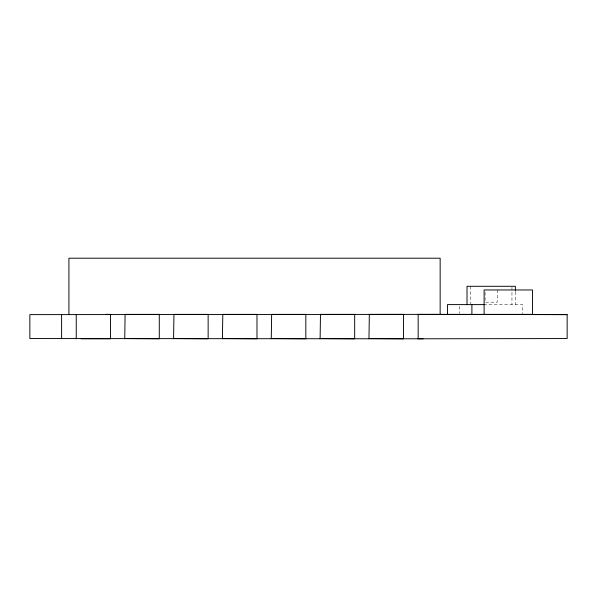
<?xml version="1.0" encoding="UTF-8"?>
<svg xmlns="http://www.w3.org/2000/svg" width="597" height="597" viewBox="0 0 597 597"><rect width="100%" height="100%" fill="white"/><g stroke="black" fill="none" stroke-linecap="round" stroke-linejoin="round"><path stroke-width="0.45" stroke-dasharray="2.98 2.24" d="M483.727 304.604L522.703 304.604L522.703 314.373M515.375 291.784L515.375 304.604M511.957 287.202L511.957 304.604M497.301 289.955L497.301 302.164L485.092 302.164L485.092 290.821M470.436 286.291L470.436 303.686M459.69 306.38L459.69 313.485"/><path stroke-width="0.9" d="M173.585 338.798L173.943 314.373L208.495 314.373M222.435 338.798L222.793 314.373L257.337 314.373M271.277 338.798L271.635 314.373L306.186 314.373M320.119 338.798L320.477 314.373L355.028 314.373M368.968 338.798L369.327 314.373L403.878 314.373M417.81 338.798L567.15 338.551L567.15 314.619L531.823 314.559M105.557 314.373L110.803 314.373M124.743 338.798L125.101 314.373L159.653 314.373M81.14 338.798L110.445 338.798L110.445 314.619M484.712 304.604L447.481 304.604L447.481 314.373L532.472 314.373L532.472 289.955L484.115 289.955L484.115 314.373M567.15 314.619L418.169 314.373L418.169 338.551M423.057 338.798L29.85 338.551L29.85 314.619L440.153 314.373L440.153 258.202L68.924 258.202L68.924 314.373M439.788 314.403L448.153 314.418M369.327 338.551L403.52 338.798L403.52 314.619M320.477 338.551L354.67 338.798L354.67 314.619M271.635 338.551L305.828 338.798L305.828 314.619M222.793 338.551L256.979 338.798L256.979 314.619M173.943 338.551L208.137 338.798L208.137 314.619M125.101 338.551L159.287 338.798L159.287 314.619M515.375 290.866L515.375 286.291L467.018 286.291L467.018 304.604M471.899 304.604L471.899 314.373M76.252 314.373L76.252 338.798M61.603 314.373L61.603 338.798"/></g></svg>
